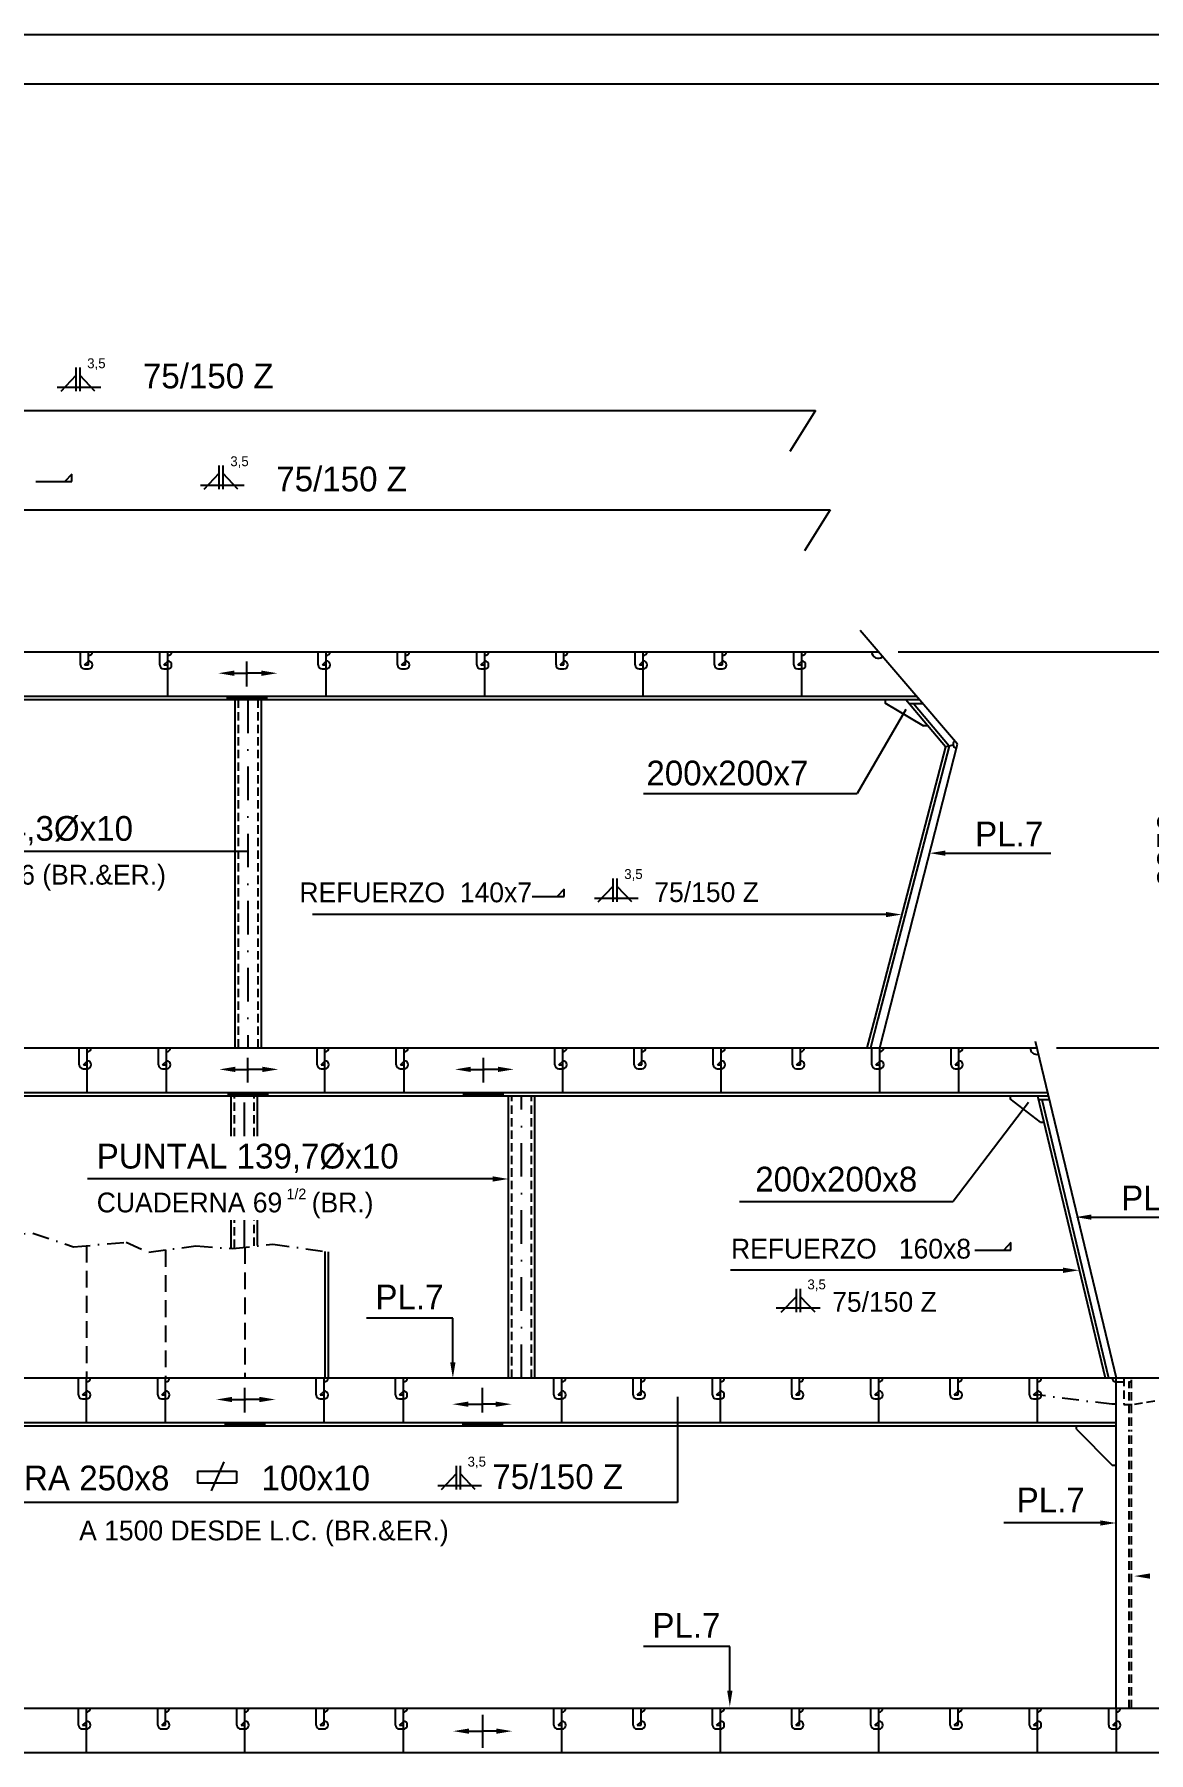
# Model space of a CAD drawing. Extents: x 14736 to 103911, y 8343 to 39843.
# Drawn here: x 59923 to 68359, y 26831 to 39843 of the extents above; entities that cross this region are included whole.
import ezdxf
from ezdxf.enums import TextEntityAlignment as Align

# ---------------------------------------------------------------- set-up
doc = ezdxf.new("R2010")
doc.units = 0
doc.header["$LTSCALE"] = 20
doc.header["$MEASUREMENT"] = 0
for name, pattern in [('RAYITAS2', [4.7625, 3.175, -1.5875]), ('TRAZO_Y_PUNTO', [25.4, 12.7, -6.35, 0, -6.35]), ('TRAZO_Y_PUNTO2', [12.7, 6.35, -3.175, 0, -3.175]), ('TRAZOS2', [9.525, 6.35, -3.175])]:
    doc.linetypes.add(name, pattern=pattern)
doc.layers.get('0').update_dxf_attribs({"linetype": 'CONTINUOUS'})
doc.layers.get('DEFPOINTS').update_dxf_attribs({"linetype": 'CONTINUOUS'})
doc.styles.get("Standard").update_dxf_attribs({"font": 'Gothic.TTF'})
doc.dimstyles.new('CN', dxfattribs={"dimscale": 75, "dimtxt": 2.5, "dimasz": 3, "dimexe": 2.5, "dimexo": 2, "dimgap": 0.018, "dimtad": 1, "dimdec": 4, "dimlfac": 75, "dimzin": 12, "dimdsep": 46, "dimtxsty": 'Standard', "dimcen": 0.018, "dimclrd": 1, "dimclre": 1, "dimclrt": 3, "dimadec": 0, "dimazin": 0, "dimtfac": 0.2, "dimtdec": 4, "dimtmove": 2, "dimatfit": 3, "dimfxl": 0, "dimtolj": 1, "dimtzin": 12, "dimarcsym": 0})

# ---------------------------------------------------------------- blocks, each defined once
blk = doc.blocks.new('*D21')
at = {"color": 1, "linetype": 'ByBlock'}
for p, q in [((66462, 35168), (68893, 35168)), ((68705, 34943), (68705, 32393)), ((67662, 32168), (68893, 32168))]:
    blk.add_line(p, q, dxfattribs=at)
for points in [[(68668, 34943), (68743, 34943), (68705, 35168)], [(68668, 32393), (68743, 32393), (68705, 32168)]]:
    blk.add_solid(points, dxfattribs=at)
at = {"layer": 'DEFPOINTS', "color": 0, "linetype": 'ByBlock'}
for p in [(66312, 35168), (67512, 32168), (68705, 32168)]:
    blk.add_point(p, dxfattribs=at)
at = {"color": 3, "linetype": 'ByBlock'}
blk.add_text('3250', height=187.5, rotation=90, dxfattribs=at).set_placement((68518, 33668), align=Align.MIDDLE_CENTER)
blk = doc.blocks.new('*D2')
at = {"color": 1, "linetype": 'ByBlock'}
for p, q in [((67662, 32168), (70387, 32168)), ((70199, 29893), (70199, 31943)), ((68262, 29668), (70387, 29668))]:
    blk.add_line(p, q, dxfattribs=at)
for points in [[(70162, 31943), (70237, 31943), (70199, 32168)], [(70162, 29893), (70237, 29893), (70199, 29668)]]:
    blk.add_solid(points, dxfattribs=at)
at = {"layer": 'DEFPOINTS', "color": 0, "linetype": 'ByBlock'}
for p in [(67512, 32168), (70199, 32168), (68112, 29668)]:
    blk.add_point(p, dxfattribs=at)
at = {"color": 3, "linetype": 'ByBlock'}
blk.add_text('2500', height=187.5, rotation=90, dxfattribs=at).set_placement((70012, 30918), align=Align.MIDDLE_CENTER)

msp = doc.modelspace()

# ---------------------------------------------------------------- linework, layer by layer
at = {"color": 3}
for p, q in [((14735.8149593, 39842.942215), (103910.8149593, 39842.942215)), ((61357.6250002, 29033.7986118), (61260.2656949, 28814.1839293)), ((61357.6250002, 29033.7986118), (61260.2656949, 28814.1839293)), ((61157.3427134, 28961.5204315), (61452.2028026, 28961.5204315)), ((61157.3427134, 28961.5204315), (61452.2028026, 28961.5204315)), ((61157.3427134, 28961.5204315), (61157.3427134, 28872.5624203)), ((61157.3427134, 28961.5204315), (61157.3427134, 28872.5624203)), ((61452.2028026, 28961.5204315), (61452.2028026, 28872.5624203)), ((61452.2028026, 28961.5204315), (61452.2028026, 28872.5624203)), ((61157.3427134, 28872.5624203), (61452.2028026, 28872.5624203)), ((61157.3427134, 28872.5624203), (61452.2028026, 28872.5624203))]:
    msp.add_line(p, q, dxfattribs=at)
at = {"color": 2}
for p, q in [((15228.359857, 39467.942215), (103535.8149593, 39467.942215)), ((65836.7039156, 36993.5198412), (65642.1355852, 36685.0278283)), ((59934.1045536, 36455.6883137), (60206.4881694, 36455.6883137)), ((60206.4881694, 36511.8564623), (60152.7597158, 36455.6883137)), ((60206.4881694, 36455.6883137), (60206.4881694, 36511.8564623)), ((65948.7167194, 36241.4927758), (65754.148389, 35933.0007628)), ((63692.6587071, 33313.5758085), (63935.1246059, 33313.5758085)), ((63935.1246059, 33369.743957), (63881.3961523, 33313.5758085)), ((63935.1246059, 33313.5758085), (63935.1246059, 33369.743957)), ((67043.1798552, 30636.6783011), (67315.563471, 30636.6783011)), ((67315.563471, 30692.8464496), (67261.8350174, 30636.6783011)), ((67315.563471, 30636.6783011), (67315.563471, 30692.8464496))]:
    msp.add_line(p, q, dxfattribs=at)
at = {"color": 6}
for p, q in [((60124.9825171, 37140.8125509), (60238.7189621, 37261.3553976)), ((60238.7189621, 37140.8125509), (60238.7189621, 37319.6104262)), ((60269.5399412, 37140.8125509), (60269.5399412, 37319.6104262)), ((60380.9015291, 37140.8125509), (60269.5399412, 37258.8384204)), ((60096.4875367, 37170.3830306), (60427.1754377, 37170.3830306)), ((51587.7911849, 36993.5198412), (65836.7039156, 36993.5198412)), ((61322.2203141, 36398.9482017), (61322.2203141, 36577.746077)), ((61353.0412933, 36398.9482017), (61353.0412933, 36577.746077)), ((61208.4838692, 36398.9482017), (61322.2203141, 36519.4910483)), ((61464.4028811, 36398.9482017), (61353.0412933, 36516.9740712)), ((61179.9888887, 36428.5186814), (61510.6767897, 36428.5186814)), ((51699.8039888, 36241.4927758), (65948.7167194, 36241.4927758)), ((66820.8032422, 34446.8129569), (66520.7705358, 34804.1091844)), ((66848.2537267, 34452.999278), (66578.6077946, 34774.1091844)), ((66820.8032422, 34446.8129569), (66282.9624522, 32385.0899284)), ((66848.2537267, 34452.999278), (66308.7991138, 32385.0899284)), ((64304.8637998, 33272.7217559), (64304.8637998, 33451.5196312)), ((64335.684779, 33272.7217559), (64335.684779, 33451.5196312)), ((64191.1273549, 33272.7217559), (64304.8637998, 33393.2646025)), ((64447.0463668, 33272.7217559), (64335.684779, 33390.7476253)), ((64162.6323744, 33302.2922356), (64493.3202754, 33302.2922356)), ((66295.3765703, 32432.6773811), (66226.3528551, 32168.0864731)), ((66308.7991138, 32385.0899284), (66252.1895167, 32168.0864731)), ((67311.1772943, 31805.5864731), (67311.1772943, 31780.5864731)), ((67539.1467362, 31605.5864731), (67311.1772943, 31780.5864731)), ((67516.8566564, 31805.5864731), (68029.8566564, 29668.0864731)), ((67549.7665767, 31775.5864731), (68055.5665767, 29668.0864731)), ((62123.1061371, 30625.4537949), (62123.1061371, 29668.0864731)), ((62148.1061371, 30621.8846202), (62148.1061371, 29668.0864731)), ((65691.7042963, 30165.1612554), (65691.7042963, 30343.9591306)), ((65722.5252755, 30165.1612554), (65722.5252755, 30343.9591306)), ((65540.2439395, 30198.6719078), (65870.9318405, 30198.6719078)), ((65577.9678514, 30165.1612554), (65691.7042963, 30285.704102)), ((65833.8868633, 30165.1612554), (65722.5252755, 30283.1871248)), ((67811.6702227, 29280.8721344), (67811.6702227, 29305.8721344)), ((67811.6702227, 29280.8721344), (68086.6702227, 29005.8721344)), ((63004.9127971, 28822.9853245), (63118.649242, 28943.5281711)), ((63118.649242, 28822.9853245), (63118.649242, 29001.7831997)), ((63149.4702212, 28822.9853245), (63149.4702212, 29001.7831997)), ((63260.831809, 28822.9853245), (63149.4702212, 28941.0111939)), ((62976.4178166, 28852.5558042), (63307.1057176, 28852.5558042))]:
    msp.add_line(p, q, dxfattribs=at)
at = {"color": 7}
for p, q in [((66912.1284013, 34468.0864731), (66175.1506325, 35327.89387)), ((51310.8654799, 35168.0864731), (66312.1284013, 35168.0864731)), ((60332.2031608, 35068.0864731), (60332.2031608, 35168.0864731)), ((60932.2031608, 34830.5864731), (60932.2031608, 35168.0864731)), ((62132.2031608, 34830.5864731), (62132.2031608, 35168.0864731)), ((62732.2031608, 35068.0864731), (62732.2031608, 35168.0864731)), ((63332.2031608, 34830.5864731), (63332.2031608, 35168.0864731)), ((63932.2031608, 35068.0864731), (63932.2031608, 35168.0864731)), ((64532.2031608, 34830.5864731), (64532.2031608, 35168.0864731)), ((65132.2031608, 35068.0864731), (65132.2031608, 35168.0864731)), ((65732.2031608, 34830.5864731), (65732.2031608, 35168.0864731)), ((65732.2031608, 35068.0864731), (65732.2031608, 35168.0864731)), ((60303.016694, 35068.0864731), (60332.2031608, 35095.8468455)), ((60303.016694, 35068.0864731), (60332.2031608, 35068.0864731)), ((60903.016694, 35068.0864731), (60932.2031608, 35095.8468455)), ((60903.016694, 35068.0864731), (60932.2031608, 35068.0864731)), ((61532.2031608, 34905.5859772), (61532.2031608, 35093.0864731)), ((62103.016694, 35068.0864731), (62132.2031608, 35095.8468455)), ((62103.016694, 35068.0864731), (62132.2031608, 35068.0864731)), ((62703.016694, 35068.0864731), (62732.2031608, 35095.8468455)), ((62703.016694, 35068.0864731), (62732.2031608, 35068.0864731)), ((63303.016694, 35068.0864731), (63332.2031608, 35095.8468455)), ((63303.016694, 35068.0864731), (63332.2031608, 35068.0864731)), ((63903.016694, 35068.0864731), (63932.2031608, 35095.8468455)), ((63903.016694, 35068.0864731), (63932.2031608, 35068.0864731)), ((64503.016694, 35068.0864731), (64532.2031608, 35095.8468455)), ((64503.016694, 35068.0864731), (64532.2031608, 35068.0864731)), ((65103.016694, 35068.0864731), (65132.2031608, 35095.8468455)), ((65103.016694, 35068.0864731), (65132.2031608, 35068.0864731)), ((65703.016694, 35068.0864731), (65732.2031608, 35095.8468455)), ((65703.016694, 35068.0864731), (65732.2031608, 35068.0864731)), ((61381.8234594, 34830.5864731), (61381.8234594, 34805.5864731)), ((61679.8191363, 34830.5864731), (61679.8191363, 34805.5864731)), ((66323.0538032, 32168.0864731), (66912.1284013, 34468.0864731)), ((51323.0538032, 32168.0864731), (67512.1284013, 32168.0864731)), ((60323.0538032, 31830.5864731), (60323.0538032, 32168.0864731)), ((60923.0538032, 31830.5864731), (60923.0538032, 32168.0864731)), ((62123.0538032, 31830.5864731), (62123.0538032, 32168.0864731)), ((62723.0538032, 31830.5864731), (62723.0538032, 32168.0864731)), ((63923.0538032, 31830.5864731), (63923.0538032, 32168.0864731)), ((64523.0538032, 32039.6047845), (64523.0538032, 32168.0864731)), ((65123.0538032, 31830.5864731), (65123.0538032, 32168.0864731)), ((65723.0538032, 32039.6047845), (65723.0538032, 32168.0864731)), ((66323.0538032, 31830.5864731), (66323.0538032, 32168.0864731)), ((66923.0538032, 31830.5864731), (66923.0538032, 32168.0864731)), ((67500.1284013, 32218.0864731), (68112.1284013, 29668.0864731)), ((60293.8673364, 32039.6047845), (60323.0538032, 32067.3651569)), ((60293.8673364, 32039.6047845), (60323.0538032, 32039.6047845)), ((60893.8673364, 32039.6047845), (60923.0538032, 32067.3651569)), ((60893.8673364, 32039.6047845), (60923.0538032, 32039.6047845)), ((61540.0621914, 31905.5859772), (61540.0621914, 32093.0864731)), ((62093.8673364, 32039.6047845), (62123.0538032, 32067.3651569)), ((62093.8673364, 32039.6047845), (62123.0538032, 32039.6047845)), ((62693.8673364, 32039.6047845), (62723.0538032, 32067.3651569)), ((62693.8673364, 32039.6047845), (62723.0538032, 32039.6047845)), ((63323.0538032, 31905.5859772), (63323.0538032, 32093.0864731)), ((63893.8673364, 32039.6047845), (63923.0538032, 32067.3651569)), ((63893.8673364, 32039.6047845), (63923.0538032, 32039.6047845)), ((64493.8673364, 32039.6047845), (64523.0538032, 32067.3651569)), ((64493.8673364, 32039.6047845), (64523.0538032, 32039.6047845)), ((65093.8673364, 32039.6047845), (65123.0538032, 32067.3651569)), ((65093.8673364, 32039.6047845), (65123.0538032, 32039.6047845)), ((65693.8673364, 32039.6047845), (65723.0538032, 32067.3651569)), ((65693.8673364, 32039.6047845), (65723.0538032, 32039.6047845)), ((66293.8673364, 32039.6047845), (66323.0538032, 32067.3651569)), ((66293.8673364, 32039.6047845), (66323.0538032, 32039.6047845)), ((66893.8673364, 32039.6047845), (66923.0538032, 32067.3651569)), ((66893.8673364, 32039.6047845), (66923.0538032, 32039.6047845)), ((61389.68249, 31830.5864731), (61389.68249, 31805.5864731)), ((61687.6781669, 31830.5864731), (61687.6781669, 31805.5864731)), ((63172.6741018, 31830.5864731), (63172.6741018, 31805.5864731)), ((63470.6697787, 31830.5864731), (63470.6697787, 31805.5864731)), ((49311.2407593, 29668.0864731), (79412.1284013, 29668.0864731)), ((60287.2740563, 29539.6047845), (60316.4605231, 29567.3651569)), ((60287.2740563, 29539.6047845), (60316.4605231, 29539.6047845)), ((60316.4605231, 29330.5864731), (60316.4605231, 29668.0864731)), ((60887.2740563, 29539.6047845), (60916.4605231, 29567.3651569)), ((60887.2740563, 29539.6047845), (60916.4605231, 29539.6047845)), ((60916.4605231, 29330.5864731), (60916.4605231, 29668.0864731)), ((61516.6808166, 29405.5859772), (61516.6808166, 29593.0864731)), ((62087.2740563, 29539.6047845), (62116.4605231, 29567.3651569)), ((62087.2740563, 29539.6047845), (62116.4605231, 29539.6047845)), ((62116.4605231, 29330.5864731), (62116.4605231, 29668.0864731)), ((62687.2740563, 29539.6047845), (62716.4605231, 29567.3651569)), ((62687.2740563, 29539.6047845), (62716.4605231, 29539.6047845)), ((62716.4605231, 29330.5864731), (62716.4605231, 29668.0864731)), ((63316.4605231, 29405.5859772), (63316.4605231, 29593.0864731)), ((63887.2740563, 29539.6047845), (63916.4605231, 29567.3651569)), ((63887.2740563, 29539.6047845), (63916.4605231, 29539.6047845)), ((63916.4605231, 29330.5864731), (63916.4605231, 29668.0864731)), ((64487.2740563, 29539.6047845), (64516.4605231, 29567.3651569)), ((64487.2740563, 29539.6047845), (64516.4605231, 29539.6047845)), ((64516.4605231, 29539.6047845), (64516.4605231, 29668.0864731)), ((65087.2740563, 29539.6047845), (65116.4605231, 29567.3651569)), ((65087.2740563, 29539.6047845), (65116.4605231, 29539.6047845)), ((65116.4605231, 29330.5864731), (65116.4605231, 29668.0864731)), ((65687.2740563, 29539.6047845), (65716.4605231, 29567.3651569)), ((65687.2740563, 29539.6047845), (65716.4605231, 29539.6047845)), ((65716.4605231, 29539.6047845), (65716.4605231, 29668.0864731)), ((66287.2740563, 29539.6047845), (66316.4605231, 29567.3651569)), ((66287.2740563, 29539.6047845), (66316.4605231, 29539.6047845)), ((66316.4605231, 29330.5864731), (66316.4605231, 29668.0864731)), ((66887.2740563, 29539.6047845), (66916.4605231, 29567.3651569)), ((66887.2740563, 29539.6047845), (66916.4605231, 29539.6047845)), ((66916.4605231, 29539.6047845), (66916.4605231, 29668.0864731)), ((67487.2740563, 29539.6047845), (67516.4605231, 29567.3651569)), ((67487.2740563, 29539.6047845), (67516.4605231, 29539.6047845)), ((67516.4605231, 29330.5864731), (67516.4605231, 29668.0864731)), ((68112.1284013, 27168.0864731), (68112.1284013, 29668.0864731)), ((61366.3011152, 29330.5864731), (61366.3011152, 29305.5864731)), ((61664.2967921, 29330.5864731), (61664.2967921, 29305.5864731)), ((63166.0808217, 29330.5864731), (63166.0808217, 29305.5864731)), ((63464.0764986, 29330.5864731), (63464.0764986, 29305.5864731)), ((48912.1284013, 27168.0864731), (78775.3356529, 27168.0864731)), ((60287.2740563, 27039.6047845), (60316.4605231, 27067.3651569)), ((60316.4605231, 26830.5864731), (60316.4605231, 27168.0864731)), ((60887.2740563, 27039.6047845), (60916.4605231, 27067.3651569)), ((60916.4605231, 27039.6047845), (60916.4605231, 27168.0864731)), ((61487.2740563, 27039.6047845), (61516.4605231, 27067.3651569)), ((61516.4605231, 26830.5864731), (61516.4605231, 27168.0864731)), ((62087.2740563, 27039.6047845), (62116.4605231, 27067.3651569)), ((62116.4605231, 27039.6047845), (62116.4605231, 27168.0864731)), ((62687.2740563, 27039.6047845), (62716.4605231, 27067.3651569)), ((62716.4605231, 26830.5864731), (62716.4605231, 27168.0864731)), ((63316.9105998, 26868.0864731), (63316.9105998, 27118.0864731)), ((63887.2740563, 27039.6047845), (63916.4605231, 27067.3651569)), ((63916.4605231, 26830.5864731), (63916.4605231, 27168.0864731)), ((64487.2740563, 27039.6047845), (64516.4605231, 27067.3651569)), ((64516.4605231, 27039.6047845), (64516.4605231, 27168.0864731)), ((65087.2740563, 27039.6047845), (65116.4605231, 27067.3651569)), ((65116.4605231, 26830.5864731), (65116.4605231, 27168.0864731)), ((65687.2740563, 27039.6047845), (65716.4605231, 27067.3651569)), ((65716.4605231, 27039.6047845), (65716.4605231, 27168.0864731)), ((66287.2740563, 27039.6047845), (66316.4605231, 27067.3651569)), ((66316.4605231, 26830.5864731), (66316.4605231, 27168.0864731)), ((66887.2740563, 27039.6047845), (66916.4605231, 27067.3651569)), ((66916.4605231, 27039.6047845), (66916.4605231, 27168.0864731)), ((67487.2740563, 27039.6047845), (67516.4605231, 27067.3651569)), ((67516.4605231, 26830.5864731), (67516.4605231, 27168.0864731)), ((68087.2740563, 27039.6047845), (68116.4605231, 27067.3651569)), ((68116.4605231, 26830.5864731), (68116.4605231, 27168.0864731)), ((60287.2740563, 27039.6047845), (60316.4605231, 27039.6047845)), ((60887.2740563, 27039.6047845), (60916.4605231, 27039.6047845)), ((61487.2740563, 27039.6047845), (61516.4605231, 27039.6047845)), ((62087.2740563, 27039.6047845), (62116.4605231, 27039.6047845)), ((62687.2740563, 27039.6047845), (62716.4605231, 27039.6047845)), ((63887.2740563, 27039.6047845), (63916.4605231, 27039.6047845)), ((64487.2740563, 27039.6047845), (64516.4605231, 27039.6047845)), ((65087.2740563, 27039.6047845), (65116.4605231, 27039.6047845)), ((65687.2740563, 27039.6047845), (65716.4605231, 27039.6047845)), ((66287.2740563, 27039.6047845), (66316.4605231, 27039.6047845)), ((66887.2740563, 27039.6047845), (66916.4605231, 27039.6047845)), ((67487.2740563, 27039.6047845), (67516.4605231, 27039.6047845)), ((68087.2740563, 27039.6047845), (68116.4605231, 27039.6047845))]:
    msp.add_line(p, q, dxfattribs=at)
at = {"color": 1}
for p, q in [((60272.2031608, 35068.0864731), (60272.2031608, 35168.0864731)), ((60872.2031608, 35068.0864731), (60872.2031608, 35168.0864731)), ((62072.2031608, 35068.0864731), (62072.2031608, 35168.0864731)), ((62672.2031608, 35068.0864731), (62672.2031608, 35168.0864731)), ((63272.2031608, 35068.0864731), (63272.2031608, 35168.0864731)), ((63872.2031608, 35068.0864731), (63872.2031608, 35168.0864731)), ((64472.2031608, 35068.0864731), (64472.2031608, 35168.0864731)), ((65072.2031608, 35068.0864731), (65072.2031608, 35168.0864731)), ((65672.2031608, 35068.0864731), (65672.2031608, 35168.0864731)), ((60302.2031608, 35038.0864731), (60332.2031608, 35038.0864731)), ((60902.2031608, 35038.0864731), (60932.2031608, 35038.0864731)), ((61435.6393893, 35004.8094512), (61538.7909604, 35004.8094512)), ((61641.9425314, 35004.8094512), (61538.7909604, 35004.8094512)), ((62102.2031608, 35038.0864731), (62132.2031608, 35038.0864731)), ((62702.2031608, 35038.0864731), (62732.2031608, 35038.0864731)), ((63302.2031608, 35038.0864731), (63332.2031608, 35038.0864731)), ((63902.2031608, 35038.0864731), (63932.2031608, 35038.0864731)), ((64502.2031608, 35038.0864731), (64532.2031608, 35038.0864731)), ((65102.2031608, 35038.0864731), (65132.2031608, 35038.0864731)), ((65702.2031608, 35038.0864731), (65732.2031608, 35038.0864731)), ((61440.0621914, 34805.5864731), (61440.0621914, 32168.0864731)), ((61640.0621914, 34805.5864731), (61640.0621914, 32168.0864731)), ((66364.0729525, 34804.1091844), (66364.0729525, 34779.1091844)), ((66656.0713993, 34604.1091844), (66364.0729525, 34779.1091844)), ((66519.8563216, 34729.0461491), (66152.3888928, 34094.7434245)), ((66879.3787761, 34460.0137097), (66820.8032422, 34446.8129569)), ((64533.8630386, 34094.7434245), (66152.3888928, 34094.7434245)), ((57932.2031608, 33657.7932562), (61540.0621914, 33657.7932562)), ((66820.5761727, 33642.0957969), (67619.0658435, 33642.0957969)), ((66369.6579347, 33177.4226114), (62028.1920429, 33177.4226114)), ((60263.0538032, 32039.6047845), (60263.0538032, 32168.0864731)), ((60863.0538032, 32039.6047845), (60863.0538032, 32168.0864731)), ((62063.0538032, 32039.6047845), (62063.0538032, 32168.0864731)), ((62663.0538032, 32039.6047845), (62663.0538032, 32168.0864731)), ((63863.0538032, 32039.6047845), (63863.0538032, 32168.0864731)), ((64463.0538032, 32039.6047845), (64463.0538032, 32168.0864731)), ((65063.0538032, 32039.6047845), (65063.0538032, 32168.0864731)), ((65663.0538032, 32039.6047845), (65663.0538032, 32168.0864731)), ((66263.0538032, 32039.6047845), (66263.0538032, 32168.0864731)), ((66863.0538032, 32039.6047845), (66863.0538032, 32168.0864731)), ((60293.0538032, 32009.6047845), (60323.0538032, 32009.6047845)), ((60893.0538032, 32009.6047845), (60923.0538032, 32009.6047845)), ((61443.4984199, 32004.8094512), (61546.649991, 32004.8094512)), ((61649.801562, 32004.8094512), (61546.649991, 32004.8094512)), ((62093.0538032, 32009.6047845), (62123.0538032, 32009.6047845)), ((62693.0538032, 32009.6047845), (62723.0538032, 32009.6047845)), ((63226.4900317, 32004.8094512), (63329.6416028, 32004.8094512)), ((63432.7931738, 32004.8094512), (63329.6416028, 32004.8094512)), ((63893.0538032, 32009.6047845), (63923.0538032, 32009.6047845)), ((64493.0538032, 32009.6047845), (64523.0538032, 32009.6047845)), ((65093.0538032, 32009.6047845), (65123.0538032, 32009.6047845)), ((65693.0538032, 32009.6047845), (65723.0538032, 32009.6047845)), ((66293.0538032, 32009.6047845), (66323.0538032, 32009.6047845)), ((66893.0538032, 32009.6047845), (66923.0538032, 32009.6047845)), ((61413.0486946, 31499.4010249), (61413.0486946, 31818.0864731)), ((61613.0486946, 31499.4010249), (61613.0486946, 31818.0864731)), ((63512.1284013, 29668.0864731), (63512.1284013, 31805.5864731)), ((63712.1284013, 29668.0864731), (63712.1284013, 31805.5864731)), ((67448.5507592, 31754.4862689), (66878.9077965, 31003.4119168)), ((63392.1284013, 31175.0240678), (60324.0711882, 31175.0240678)), ((65260.3819423, 31003.4119168), (66878.9077965, 31003.4119168)), ((61413.0486946, 30649.3717814), (61413.0486946, 30862.6074541)), ((61613.0486946, 30672.084865), (61613.0486946, 30862.6074541)), ((67926.2883868, 30886.226746), (68724.7780576, 30886.226746)), ((67711.9046347, 30483.2888435), (65192.242441, 30483.2888435)), ((63091.1823418, 30120.8058629), (62438.0344305, 30120.8058629)), ((63091.1823418, 29785.7994657), (63091.1823418, 30120.8058629)), ((60256.4605231, 29539.6047845), (60256.4605231, 29668.0864731)), ((60856.4605231, 29539.6047845), (60856.4605231, 29668.0864731)), ((62056.4605231, 29539.6047845), (62056.4605231, 29668.0864731)), ((62656.4605231, 29539.6047845), (62656.4605231, 29668.0864731)), ((63856.4605231, 29539.6047845), (63856.4605231, 29668.0864731)), ((64456.4605231, 29539.6047845), (64456.4605231, 29668.0864731)), ((65056.4605231, 29539.6047845), (65056.4605231, 29668.0864731)), ((65656.4605231, 29539.6047845), (65656.4605231, 29668.0864731)), ((66256.4605231, 29539.6047845), (66256.4605231, 29668.0864731)), ((66856.4605231, 29539.6047845), (66856.4605231, 29668.0864731)), ((67456.4605231, 29539.6047845), (67456.4605231, 29668.0864731)), ((60286.4605231, 29509.6047845), (60316.4605231, 29509.6047845)), ((60886.4605231, 29509.6047845), (60916.4605231, 29509.6047845)), ((61420.1170451, 29504.8094512), (61523.2686162, 29504.8094512)), ((61626.4201872, 29504.8094512), (61523.2686162, 29504.8094512)), ((62086.4605231, 29509.6047845), (62116.4605231, 29509.6047845)), ((62686.4605231, 29509.6047845), (62716.4605231, 29509.6047845)), ((63208.735819, 29469.3436938), (63311.8873901, 29469.3436938)), ((63415.0389611, 29469.3436938), (63311.8873901, 29469.3436938)), ((63886.4605231, 29509.6047845), (63916.4605231, 29509.6047845)), ((64486.4605231, 29509.6047845), (64516.4605231, 29509.6047845)), ((64791.1949289, 29524.6595044), (64791.1949289, 28723.8386099)), ((65086.4605231, 29509.6047845), (65116.4605231, 29509.6047845)), ((65686.4605231, 29509.6047845), (65716.4605231, 29509.6047845)), ((66286.4605231, 29509.6047845), (66316.4605231, 29509.6047845)), ((66886.4605231, 29509.6047845), (66916.4605231, 29509.6047845)), ((67486.4605231, 29509.6047845), (67516.4605231, 29509.6047845)), ((64791.1949289, 28723.8386099), (59137.7701919, 28723.8386099)), ((67992.1284013, 28569.682554), (67262.8370839, 28569.682554)), ((65188.2486234, 27634.5732944), (64535.1007121, 27634.5732944)), ((65188.2486234, 27299.5668972), (65188.2486234, 27634.5732944)), ((60256.4605231, 27039.6047845), (60256.4605231, 27168.0864731)), ((60856.4605231, 27039.6047845), (60856.4605231, 27168.0864731)), ((61456.4605231, 27039.6047845), (61456.4605231, 27168.0864731)), ((62056.4605231, 27039.6047845), (62056.4605231, 27168.0864731)), ((62656.4605231, 27039.6047845), (62656.4605231, 27168.0864731)), ((63856.4605231, 27039.6047845), (63856.4605231, 27168.0864731)), ((64456.4605231, 27039.6047845), (64456.4605231, 27168.0864731)), ((65056.4605231, 27039.6047845), (65056.4605231, 27168.0864731)), ((65656.4605231, 27039.6047845), (65656.4605231, 27168.0864731)), ((66256.4605231, 27039.6047845), (66256.4605231, 27168.0864731)), ((66856.4605231, 27039.6047845), (66856.4605231, 27168.0864731)), ((67456.4605231, 27039.6047845), (67456.4605231, 27168.0864731)), ((68056.4605231, 27039.6047845), (68056.4605231, 27168.0864731)), ((60286.4605231, 27009.6047845), (60316.4605231, 27009.6047845)), ((60886.4605231, 27009.6047845), (60916.4605231, 27009.6047845)), ((61486.4605231, 27009.6047845), (61516.4605231, 27009.6047845)), ((62086.4605231, 27009.6047845), (62116.4605231, 27009.6047845)), ((62686.4605231, 27009.6047845), (62716.4605231, 27009.6047845)), ((63214.0796253, 26993.3784532), (63317.2311964, 26993.3784532)), ((63420.3827674, 26993.3784532), (63317.2311964, 26993.3784532)), ((63886.4605231, 27009.6047845), (63916.4605231, 27009.6047845)), ((64486.4605231, 27009.6047845), (64516.4605231, 27009.6047845)), ((65086.4605231, 27009.6047845), (65116.4605231, 27009.6047845)), ((65686.4605231, 27009.6047845), (65716.4605231, 27009.6047845)), ((66286.4605231, 27009.6047845), (66316.4605231, 27009.6047845)), ((66886.4605231, 27009.6047845), (66916.4605231, 27009.6047845)), ((67486.4605231, 27009.6047845), (67516.4605231, 27009.6047845)), ((68086.4605231, 27009.6047845), (68116.4605231, 27009.6047845))]:
    msp.add_line(p, q, dxfattribs=at)
at = {"color": 6, "linetype": 'Continuous'}
for p, q in [((51006.4630044, 34805.5864731), (66622.842687, 34805.5864731)), ((51027.4562786, 34830.5864731), (66601.4141156, 34830.5864731)), ((66650.4275202, 34774.1091844), (66545.9624648, 34774.1091844)), ((51923.0538032, 31830.5864731), (67593.1284013, 31830.5864731)), ((51923.0538032, 31805.5864731), (67599.1284013, 31805.5864731)), ((67524.0566564, 31775.5864731), (67606.3284013, 31775.5864731)), ((67539.1467362, 31605.5864731), (67564.8566564, 31605.5864731)), ((50111.2407593, 29330.5864731), (68112.1284013, 29330.5864731)), ((50111.2407593, 29305.5864731), (68112.1284013, 29305.5864731)), ((48912.1284013, 26830.5864731), (68112.1284013, 26830.5864731)), ((68112.1284013, 26830.5864731), (73512.1284013, 26830.5864731))]:
    msp.add_line(p, q, dxfattribs=at)
at = {"color": 7, "linetype": 'Continuous'}
for p, q in [((61381.8234594, 34818.0864731), (61679.8191363, 34818.0864731)), ((61389.68249, 31818.0864731), (61687.6781669, 31818.0864731)), ((63172.6741018, 31818.0864731), (63470.6697787, 31818.0864731)), ((61366.3011152, 29318.0864731), (61664.2967921, 29318.0864731)), ((63166.0808217, 29318.0864731), (63464.0764986, 29318.0864731))]:
    msp.add_line(p, q, dxfattribs=at)
at = {"color": 6, "linetype": 'RAYITAS2'}
for p, q in [((61465.0621914, 34805.5864731), (61465.0621914, 32168.0864731)), ((61615.0621914, 34805.5864731), (61615.0621914, 32168.0864731)), ((61438.0486946, 31499.4010249), (61438.0486946, 31818.0864731)), ((61588.0486946, 31499.4010249), (61588.0486946, 31818.0864731)), ((63537.1284013, 29668.0864731), (63537.1284013, 31805.5864731)), ((63687.1284013, 29668.0864731), (63687.1284013, 31805.5864731)), ((61438.0486946, 30652.2109168), (61438.0486946, 30862.6074541)), ((61588.0486946, 30669.2457296), (61588.0486946, 30862.6074541)), ((68112.1284013, 29638.0864731), (68228.1284013, 29638.0864731)), ((68170.9376409, 29668.0864731), (68170.9376409, 29468.0864731)), ((68212.1284013, 29305.5864731), (68212.1284013, 29638.0864731)), ((68228.1284013, 29305.5864731), (68228.1284013, 29668.0864731)), ((68688.1616983, 29539.6047845), (68252.4514986, 29468.0864731)), ((68170.9376409, 29468.0864731), (68252.4514986, 29468.0864731)), ((68212.1284013, 27168.0864731), (68212.1284013, 29275.5864731)), ((68228.1284013, 27168.0864731), (68228.1284013, 29275.5864731))]:
    msp.add_line(p, q, dxfattribs=at)
at = {"color": 6, "linetype": 'TRAZO_Y_PUNTO'}
for p, q in [((61540.0621914, 34805.5864731), (61540.0621914, 32168.0864731)), ((61513.0486946, 31499.4010249), (61513.0486946, 31818.0864731)), ((63612.1284013, 29668.0864731), (63612.1284013, 31805.5864731)), ((61513.0486946, 30660.7283232), (61513.0486946, 30862.6074541)), ((68111.6702227, 29005.8721344), (68086.6702227, 29005.8721344))]:
    msp.add_line(p, q, dxfattribs=at)
at = {"color": 1, "linetype": 'Continuous'}
msp.add_line((66687.4511004, 34605.3739497), (66654.8057706, 34605.3739497), dxfattribs=at)
at = {"color": 6, "linetype": 'TRAZOS2'}
for p, q in [((60316.6808166, 30669.7904191), (60316.6808166, 29668.0864731)), ((60916.6808166, 30637.6012883), (60916.6808166, 29668.0864731)), ((61516.6808166, 30658.0730076), (61516.6808166, 29668.0864731))]:
    msp.add_line(p, q, dxfattribs=at)
at = {"color": 6, "linetype": 'TRAZO_Y_PUNTO2'}
for p, q in [((68081.5847954, 29468.8993938), (67516.4605231, 29539.6047845)), ((68018.5014318, 29468.8993938), (68018.5014318, 29468.8993938)), ((68112.1284013, 29468.8993938), (68081.5847954, 29468.8993938))]:
    msp.add_line(p, q, dxfattribs=at)
msp.add_lwpolyline([(59091.6808166, 30830.1741133), (59472.808011, 30743.6093084), (59911.3489207, 30764.1528528), (60219.6977699, 30661.4351311), (60617.1258239, 30695.6743716), (60788.4307401, 30620.347714), (61144.745398, 30668.2829792), (61425.6856767, 30647.7391065), (61727.1821132, 30681.9786754), (62148.1061371, 30621.8846202)], dxfattribs=at)
at = {"color": 1}
for centre, start, end in [((60332.2031608, 35168.0864731), 270, 0), ((60932.2031608, 35168.0864731), 270, 0), ((62132.2031608, 35168.0864731), 270, 0), ((62732.2031608, 35168.0864731), 270, 0), ((63332.2031608, 35168.0864731), 270, 0), ((63932.2031608, 35168.0864731), 270, 0), ((64532.2031608, 35168.0864731), 270, 0), ((65132.2031608, 35168.0864731), 270, 0), ((65732.2031608, 35168.0864731), 270, 0), ((60302.2031608, 35068.0864731), 180, 270), ((60332.2031608, 35068.0864731), 270, 90), ((60902.2031608, 35068.0864731), 180, 270), ((60932.2031608, 35068.0864731), 270, 90), ((62102.2031608, 35068.0864731), 180, 270), ((62132.2031608, 35068.0864731), 270, 90), ((62702.2031608, 35068.0864731), 180, 270), ((62732.2031608, 35068.0864731), 270, 90), ((63302.2031608, 35068.0864731), 180, 270), ((63332.2031608, 35068.0864731), 270, 90), ((63902.2031608, 35068.0864731), 180, 270), ((63932.2031608, 35068.0864731), 270, 90), ((64502.2031608, 35068.0864731), 180, 270), ((64532.2031608, 35068.0864731), 270, 90), ((65102.2031608, 35068.0864731), 180, 270), ((65132.2031608, 35068.0864731), 270, 90), ((65702.2031608, 35068.0864731), 180, 270), ((65732.2031608, 35068.0864731), 270, 90), ((66908.6447925, 34466.6091844), 130.0212205095, 255.3791260114), ((60323.0538032, 32168.0864731), 270, 0), ((60923.0538032, 32168.0864731), 270, 0), ((62123.0538032, 32168.0864731), 270, 0), ((62723.0538032, 32168.0864731), 270, 0), ((63923.0538032, 32168.0864731), 270, 0), ((64523.0538032, 32168.0864731), 270, 0), ((65123.0538032, 32168.0864731), 270, 0), ((65723.0538032, 32168.0864731), 270, 0), ((66323.0538032, 32168.0864731), 270, 0), ((66923.0538032, 32168.0864731), 270, 0), ((60293.0538032, 32039.6047845), 180, 270), ((60323.0538032, 32039.6047845), 270, 90), ((60893.0538032, 32039.6047845), 180, 270), ((60923.0538032, 32039.6047845), 270, 90), ((62093.0538032, 32039.6047845), 180, 270), ((62123.0538032, 32039.6047845), 270, 90), ((62693.0538032, 32039.6047845), 180, 270), ((62723.0538032, 32039.6047845), 270, 90), ((63893.0538032, 32039.6047845), 180, 270), ((63923.0538032, 32039.6047845), 270, 90), ((64493.0538032, 32039.6047845), 180, 270), ((64523.0538032, 32039.6047845), 270, 90), ((65093.0538032, 32039.6047845), 180, 270), ((65123.0538032, 32039.6047845), 270, 90), ((65693.0538032, 32039.6047845), 180, 270), ((65723.0538032, 32039.6047845), 270, 90), ((66293.0538032, 32039.6047845), 180, 270), ((66323.0538032, 32039.6047845), 270, 90), ((66893.0538032, 32039.6047845), 180, 270), ((66923.0538032, 32039.6047845), 270, 90), ((60286.4605231, 29539.6047845), 180, 270), ((60316.4605231, 29668.0864731), 270, 0), ((60316.4605231, 29539.6047845), 270, 90), ((60886.4605231, 29539.6047845), 180, 270), ((60916.4605231, 29668.0864731), 270, 0), ((60916.4605231, 29539.6047845), 270, 90), ((62086.4605231, 29539.6047845), 180, 270), ((62116.4605231, 29668.0864731), 270, 0), ((62116.4605231, 29539.6047845), 270, 90), ((62686.4605231, 29539.6047845), 180, 270), ((62716.4605231, 29668.0864731), 270, 0), ((62716.4605231, 29539.6047845), 270, 90), ((63886.4605231, 29539.6047845), 180, 270), ((63916.4605231, 29668.0864731), 270, 0), ((63916.4605231, 29539.6047845), 270, 90), ((64486.4605231, 29539.6047845), 180, 270), ((64516.4605231, 29668.0864731), 270, 0), ((64516.4605231, 29539.6047845), 270, 90), ((65086.4605231, 29539.6047845), 180, 270), ((65116.4605231, 29668.0864731), 270, 0), ((65116.4605231, 29539.6047845), 270, 90), ((65686.4605231, 29539.6047845), 180, 270), ((65716.4605231, 29668.0864731), 270, 0), ((65716.4605231, 29539.6047845), 270, 90), ((66286.4605231, 29539.6047845), 180, 270), ((66316.4605231, 29668.0864731), 270, 0), ((66316.4605231, 29539.6047845), 270, 90), ((66886.4605231, 29539.6047845), 180, 270), ((66916.4605231, 29668.0864731), 270, 0), ((66916.4605231, 29539.6047845), 270, 90), ((67486.4605231, 29539.6047845), 180, 270), ((67516.4605231, 29668.0864731), 270, 0), ((67516.4605231, 29539.6047845), 270, 90), ((60316.4605231, 27168.0864731), 270, 0), ((60316.4605231, 27039.6047845), 270, 90), ((60916.4605231, 27168.0864731), 270, 0), ((60916.4605231, 27039.6047845), 270, 90), ((61516.4605231, 27168.0864731), 270, 0), ((61516.4605231, 27039.6047845), 270, 90), ((62116.4605231, 27168.0864731), 270, 0), ((62116.4605231, 27039.6047845), 270, 90), ((62716.4605231, 27168.0864731), 270, 0), ((62716.4605231, 27039.6047845), 270, 90), ((63916.4605231, 27168.0864731), 270, 0), ((63916.4605231, 27039.6047845), 270, 90), ((64516.4605231, 27168.0864731), 270, 0), ((64516.4605231, 27039.6047845), 270, 90), ((65116.4605231, 27168.0864731), 270, 0), ((65116.4605231, 27039.6047845), 270, 90), ((65716.4605231, 27168.0864731), 270, 0), ((65716.4605231, 27039.6047845), 270, 90), ((66316.4605231, 27168.0864731), 270, 0), ((66316.4605231, 27039.6047845), 270, 90), ((66916.4605231, 27168.0864731), 270, 0), ((66916.4605231, 27039.6047845), 270, 90), ((67516.4605231, 27168.0864731), 270, 0), ((67516.4605231, 27039.6047845), 270, 90), ((68116.4605231, 27168.0864731), 270, 0), ((68116.4605231, 27039.6047845), 270, 90), ((60286.4605231, 27039.6047845), 180, 270), ((60886.4605231, 27039.6047845), 180, 270), ((61486.4605231, 27039.6047845), 180, 270), ((62086.4605231, 27039.6047845), 180, 270), ((62686.4605231, 27039.6047845), 180, 270), ((63886.4605231, 27039.6047845), 180, 270), ((64486.4605231, 27039.6047845), 180, 270), ((65086.4605231, 27039.6047845), 180, 270), ((65686.4605231, 27039.6047845), 180, 270), ((66286.4605231, 27039.6047845), 180, 270), ((66886.4605231, 27039.6047845), 180, 270), ((67486.4605231, 27039.6047845), 180, 270), ((68086.4605231, 27039.6047845), 180, 270)]:
    msp.add_arc(centre, 30, start, end, dxfattribs=at)
at = {"color": 3}
for centre, end in [((66312.1284013, 35168.0864731), 310.601294645), ((67512.1284013, 32168.0864731), 283.4957332808)]:
    msp.add_arc(centre, 50, 180, end, dxfattribs=at)
at = {"color": 6}
msp.add_arc((68112.1284013, 29668.0864731), 30, 180, 270, dxfattribs=at)
at = {"color": 1}
for points in [[(61435.6393893, 34984.8094512), (61435.6393893, 35024.8094512), (61315.6393893, 35004.8094512)], [(61641.9425314, 34984.8094512), (61641.9425314, 35024.8094512), (61761.9425314, 35004.8094512)], [(66820.5761727, 33622.0957969), (66820.5761727, 33662.0957969), (66700.5761727, 33642.0957969)], [(66369.6579347, 33197.4226114), (66369.6579347, 33157.4226114), (66489.6579347, 33177.4226114)], [(61443.4984199, 31984.8094512), (61443.4984199, 32024.8094512), (61323.4984199, 32004.8094512)], [(61649.801562, 31984.8094512), (61649.801562, 32024.8094512), (61769.801562, 32004.8094512)], [(63226.4900317, 31984.8094512), (63226.4900317, 32024.8094512), (63106.4900317, 32004.8094512)], [(63432.7931738, 31984.8094512), (63432.7931738, 32024.8094512), (63552.7931738, 32004.8094512)], [(63392.1284013, 31195.0240678), (63392.1284013, 31155.0240678), (63512.1284013, 31175.0240678)], [(67926.2883868, 30866.226746), (67926.2883868, 30906.226746), (67806.2883868, 30886.226746)], [(67711.9046347, 30503.2888435), (67711.9046347, 30463.2888435), (67831.9046347, 30483.2888435)], [(63111.1823418, 29785.7994657), (63071.1823418, 29785.7994657), (63091.1823418, 29665.7994657)], [(61420.1170451, 29484.8094512), (61420.1170451, 29524.8094512), (61300.1170451, 29504.8094512)], [(61626.4201872, 29484.8094512), (61626.4201872, 29524.8094512), (61746.4201872, 29504.8094512)], [(63208.735819, 29449.3436938), (63208.735819, 29489.3436938), (63088.735819, 29469.3436938)], [(63415.0389611, 29449.3436938), (63415.0389611, 29489.3436938), (63535.0389611, 29469.3436938)], [(67992.1284013, 28589.682554), (67992.1284013, 28549.682554), (68112.1284013, 28569.682554)], [(68370.2771886, 28147.6644125), (68370.2771886, 28187.6644125), (68250.2771886, 28167.6644125)], [(65208.2486234, 27299.5668972), (65168.2486234, 27299.5668972), (65188.2486234, 27179.5668972)], [(63214.0796253, 26973.3784532), (63214.0796253, 27013.3784532), (63094.0796253, 26993.3784532)], [(63420.3827674, 26973.3784532), (63420.3827674, 27013.3784532), (63540.3827674, 26993.3784532)]]:
    msp.add_solid(points, dxfattribs=at)

# ---------------------------------------------------------------- texts
at = {"color": 3}
for s, height, p in [('3,5', 75, (60322.6187959, 37314.631564)), ('75/150 Z', 187.5, (60744.3649288, 37162.218983)), ('3,5', 75, (61406.120148, 36572.7672147)), ('75/150 Z', 187.5, (61754.2238603, 36382.3682276)), ('200x200x7', 187.5, (64556.2681556, 34155.3368317)), ('PUNTAL 114,3%%cx10', 187.5, (58383.962272, 33735.9161519)), ('PL.7', 187.5, (67045.2104752, 33693.6077216)), ('CUADERNAS 60-66 (BR.&ER.)', 150, (58099.0388787, 33403.8940872)), ('3,5', 75, (64388.7636337, 33446.5407689)), ('REFUERZO  140x7', 150, (61929.2459994, 33270.1110957)), ('75/150 Z', 150, (64616.4578636, 33272.243889)), ('PUNTAL 139,7%%cx10', 187.5, (60394.9509186, 31253.9429699)), ('200x200x8', 187.5, (65380.4126204, 31079.8822694)), ('1/2', 80, (61832.2967908, 31021.9175862)), ('PL.7', 187.5, (68150.9226892, 30937.7386707)), ('CUADERNA 69    (BR.)', 150, (60394.9509186, 30921.9209052)), ('REFUERZO   160x8', 150, (65197.3516918, 30571.9903039)), ('PL.7', 187.5, (62504.612782, 30186.7668464)), ('3,5', 75, (65775.6041302, 30338.9802684)), ('75/150 Z', 150, (65963.0828442, 30169.2439135)), ('3,5', 75, (63202.5490759, 28996.8043375)), ('75/150 Z', 187.5, (63390.0277899, 28827.0679826)), ('ESLORA 250x8          100x10', 187.5, (59175.217065, 28816.8268716)), ('PL.7', 187.5, (67359.6699867, 28649.6093038)), ('A 1500 DESDE L.C. (BR.&ER.)', 150, (60261.6813552, 28438.1049596)), ('PL.7', 187.5, (64601.6790636, 27700.5342778))]:
    msp.add_text(s, height=height, dxfattribs=at).set_placement(p)

# ---------------------------------------------------------------- dimensions: what is measured, and where the dimension line sits
for base, p1, text, picture, middle in [((68705.0652155, 32168.0864731), (66312.1284013, 35168.0864731), '3250', '*D21', (68517.5652155, 33668.0864731)), ((70199.4314347, 32168.0864731), (68112.1284013, 29668.0864731), '2500', '*D2', (70011.9314347, 30918.0864731))]:
    dim = msp.add_linear_dim(base=base, p1=p1, p2=(67512.1284013, 32168.0864731), angle=90, text=text, dimstyle='CN', dxfattribs=at)
    dim.commit()
    dim.dimension.update_dxf_attribs({"geometry": picture, "text_midpoint": middle})

doc.saveas('drawing.dxf')
